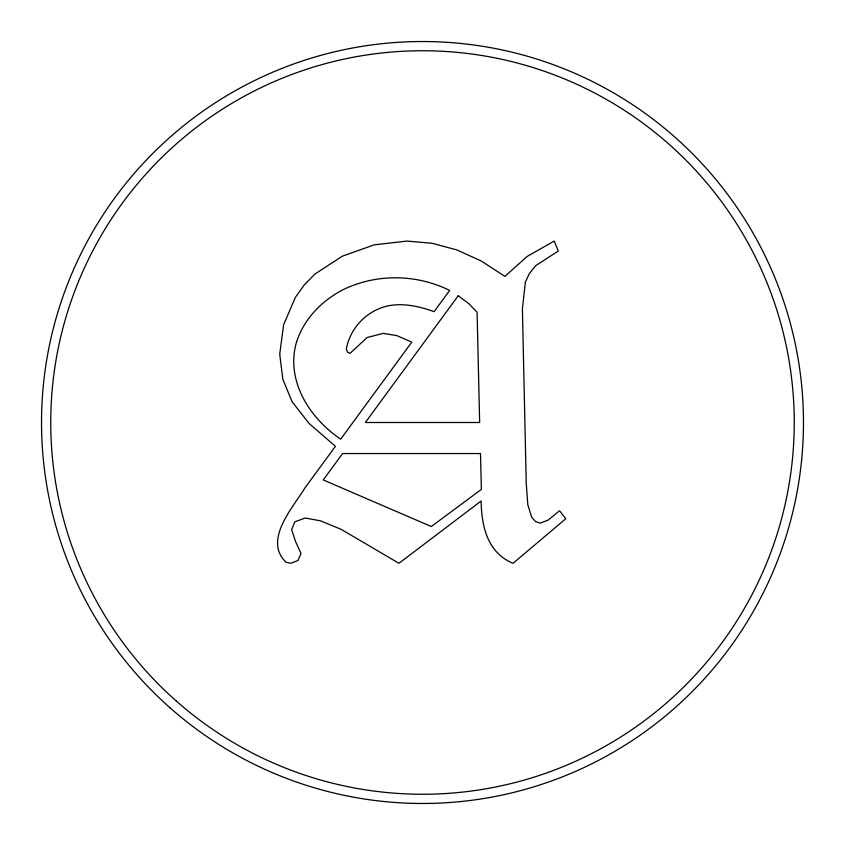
<?xml version="1.0" encoding="UTF-8"?>
<svg xmlns="http://www.w3.org/2000/svg" width="845" height="845" viewBox="0 0 845 845"><rect width="100%" height="100%" fill="white"/><g stroke="black" fill="none" stroke-linecap="round" stroke-linejoin="round"><path stroke-width="1.27" d="M525.379 282.04L522.4 308.932L526.234 483.118L527.819 504.761L531.748 517.362L535.719 521.661L540.43 523.097L548.278 520.013L559.517 510.76L565.791 518.735L513.042 563.298C487.375 552.714 481.481 526.139 481.143 500.979L398.935 563.298L341.137 529.319L320.456 520.826L305.256 517.996L294.831 521.819L291.641 529.688L295.676 541.814L301 553.517L298.021 560.425L290.786 563.298L286.001 562.231C262.953 540.071 293.257 507.222 305.034 487.797L335.433 446.308L309.207 423.599L292.169 401.861L282.843 379.32L279.727 354.224L283.635 324.712L295.359 297.44L304.158 285.05L314.932 274.044L342.362 256.183L374.187 244.86L406.91 241.078L432.101 243.286L456.839 249.909L481.132 260.936L504.961 276.389L527.037 256.5L554.193 241.078L558.344 250.976L535.698 265.689L529.445 273.431L525.379 282.04M296.637 341.655C285.166 380.187 309.471 418.169 340.683 439.168L411.8 342.098L396.675 335.56L383.134 333.384L367.11 337.535L350.02 353.379L347.506 352.101L346.302 348.911C350.284 328.24 365.864 311.625 386.186 306.27C402.336 302.468 418.803 306.207 434.098 311.668L449.667 290.426C416.384 273.981 376.574 273.463 343.112 289.666C321.808 300.746 304.284 318.586 296.637 341.655M342.595 453.554L323.255 479.949L431.309 526.53L481.354 489.392L480.499 453.554L342.595 453.554M458.212 295.771L365.346 422.5L479.654 422.5L477.098 312.354L468.817 303.64L458.212 295.771M176.267 701.012A371.747 371.747 0 0 0 786.811 496.49A371.747 371.747 0 0 0 304.422 69.998A371.747 371.747 0 0 0 176.267 701.012M170.162 707.92A380.968 380.968 0 0 0 795.853 498.318A380.968 380.968 0 0 0 301.485 61.262A380.968 380.968 0 0 0 170.162 707.92"/></g></svg>
